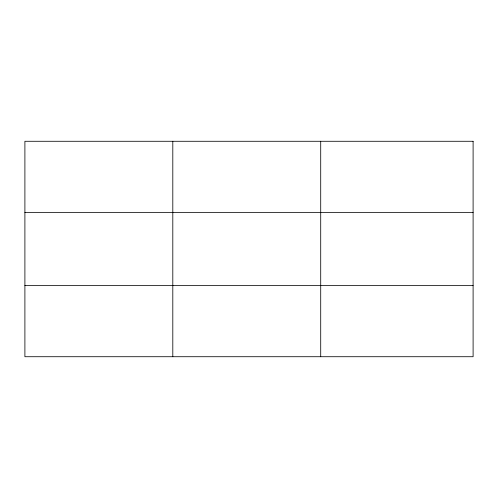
<?xml version="1.0" encoding="UTF-8"?>
<svg xmlns="http://www.w3.org/2000/svg" width="498" height="498" viewBox="0 0 498 498"><rect width="100%" height="100%" fill="white"/><g stroke="black" fill="none" stroke-linecap="round" stroke-linejoin="round"><path stroke-width="0.75" d="M172.806 356.717L172.806 141.283M320.712 356.717L320.712 141.283M24.9 212.372L473.1 212.372M24.9 285.628L473.1 285.628M473.1 141.283L473.1 356.717L24.9 356.717L24.9 141.283L473.1 141.283"/></g></svg>
